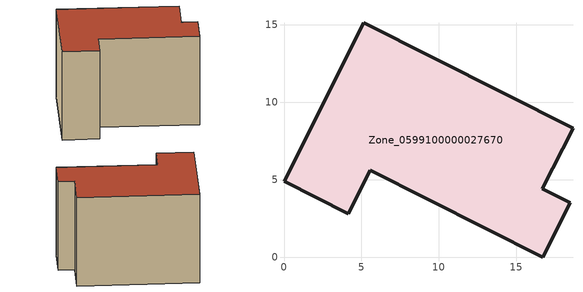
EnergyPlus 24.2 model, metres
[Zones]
Zone_0599100000027670
 floor ground (C_G): 5.15,15.14 18.66,8.34 16.69,4.41 18.48,3.51 16.71,0 5.56,5.62 4.15,2.82 0,4.91 z0
 wall outside (C_F): 18.66,8.34 5.15,15.14 0,4.91 4.15,2.82 5.56,5.62 16.71,0 18.48,3.51 16.69,4.41 18.66,8.34 z0:12.2
 roof outside (C_R): 16.69,4.41 18.66,8.34 5.15,15.14 0,4.91 4.15,2.82 5.56,5.62 16.71,0 18.48,3.51 z12.2
[BUILDING]
Pand.0599100000027670: North Axis=0; Terrain=City; Loads Convergence Tolerance Value=0.04; Temperature Convergence Tolerance Value=0.4; Solar Distribution=FullExterior; Maximum Number of Warmup Days=25; Minimum Number of Warmup Days=1
[Site:Location]
Rotterdam.The.Hague.AP_ZH_NLD Design_Conditions: Latitude=51.96; Longitude=4.45; Time Zone=1; Elevation=-4.5
[SITE:GROUNDTEMPERATURE:BUILDINGSURFACE]
18, 18, 18, 18, 18, 18, 18, 18, 18, 18, 18, 18
[MATERIAL] Thermal Absorptance=0.9; Solar Absorptance=0.7; Visible Absorptance=0.7
Name | Roughness | Thickness | Conductivity | Density | Specific Heat
G.TC.1946 | MediumSmooth | 0.15 | 1 | 540 | 1210
F.TC.1946 | Rough | 0.3 | 0.857143 | 1920 | 840
R.TC.1946 | MediumRough | 0.2 | 0.909091 | 1500 | 1000
[CONSTRUCTION]
C_G: G.TC.1946
C_F: F.TC.1946
C_R: R.TC.1946
[ZONE]
Zone_0599100000027670: Type=1; Multiplier=1; Ceiling Height=Autocalculate; Volume=Autocalculate; Floor Area=autocalculate; Part of Total Floor Area=Yes
[ZONEINFILTRATION:DESIGNFLOWRATE]
Infil_Zone_0599100000027670: Zone or ZoneList or Space or SpaceList=Zone_0599100000027670; Schedule=AlwaysOn; Design Flow Rate Calculation Method=Flow/Area; Flow Rate per Floor Area=0.003; Constant Term Coefficient=1; Temperature Term Coefficient=0; Velocity Term Coefficient=0; Velocity Squared Term Coefficient=0
[HVACTEMPLATE:ZONE:IDEALLOADSAIRSYSTEM]
Zone_0599100000027670: Maximum Heating Supply Air Temperature=50; Minimum Cooling Supply Air Temperature=13; Maximum Heating Supply Air Humidity Ratio=0.0156; Minimum Cooling Supply Air Humidity Ratio=0.0077; Heating Limit=NoLimit; Cooling Limit=NoLimit; Dehumidification Control Type=ConstantSensibleHeatRatio; Cooling Sensible Heat Ratio=0.7; Dehumidification Setpoint=60; Humidification Control Type=None; Humidification Setpoint=30; Outdoor Air Method=None; Outdoor Air Flow Rate per Person=0.00944; Outdoor Air Flow Rate per Zone Floor Area=0; Outdoor Air Flow Rate per Zone=0; Demand Controlled Ventilation Type=None; Outdoor Air Economizer Type=NoEconomizer; Heat Recovery Type=None; Sensible Heat Recovery Effectiveness=0.7; Latent Heat Recovery Effectiveness=0.65
[ZONECONTROL:THERMOSTAT]
ThermostatControl_Zone_0599100000027670: Zone or ZoneList=Zone_0599100000027670; Control Type Schedule=DualSetpointControlType; Control 1=Thermostat_Zone_0599100000027670; Temperature Difference Between Cutout And Setpoint=0
[THERMOSTATSETPOINT:DUALSETPOINT]
Thermostat_Zone_0599100000027670: Heating Setpoint Temperature Schedule=HeatingSetpoint_Zone_0599100000027670; Cooling Setpoint Temperature Schedule=CoolingSetpoint_Zone_0599100000027670
[SCHEDULE:COMPACT]
HeatingSetpoint_Zone_0599100000027670: Through: 12/31, For: AllDays, Until: 24:00, 21
CoolingSetpoint_Zone_0599100000027670: Through: 12/31, For: AllDays, Until: 24:00, 24
DualSetpointControlType: Through: 12/31, For: AllDays, Until: 24:00, 4
AlwaysOn: Through: 12/31, For: AllDays, Until: 24:00, 1
